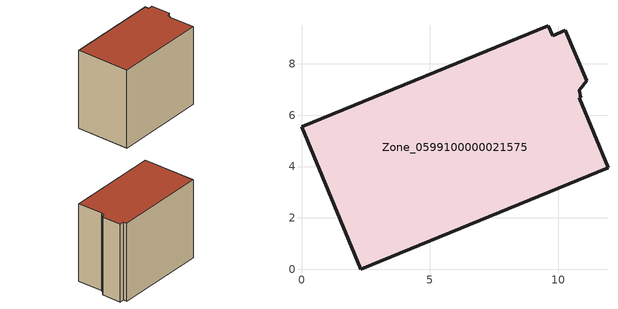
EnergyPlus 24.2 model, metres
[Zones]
Zone_0599100000021575
 floor ground (C_G): 10.81,6.67 11.94,3.96 2.31,0 0,5.54 9.6,9.48 9.78,9.09 10.28,9.31 11.11,7.33 10.81,6.96 10.87,6.7 z0.03
 wall outside (C_F): 2.31,0 11.94,3.96 10.81,6.67 10.87,6.7 10.81,6.96 11.11,7.33 10.28,9.31 9.78,9.09 9.6,9.48 0,5.54 2.31,0 z0.03:8.89
 roof outside (C_R): 11.94,3.96 10.81,6.67 10.87,6.7 10.81,6.96 11.11,7.33 10.28,9.31 9.78,9.09 9.6,9.48 0,5.54 2.31,0 z8.89
[BUILDING]
Pand.0599100000021575: North Axis=0; Terrain=City; Loads Convergence Tolerance Value=0.04; Temperature Convergence Tolerance Value=0.4; Solar Distribution=FullExterior; Maximum Number of Warmup Days=25; Minimum Number of Warmup Days=1
[Site:Location]
Rotterdam.The.Hague.AP_ZH_NLD Design_Conditions: Latitude=51.96; Longitude=4.45; Time Zone=1; Elevation=-4.5
[SITE:GROUNDTEMPERATURE:BUILDINGSURFACE]
18, 18, 18, 18, 18, 18, 18, 18, 18, 18, 18, 18
[MATERIAL] Thermal Absorptance=0.9; Solar Absorptance=0.7; Visible Absorptance=0.7
Name | Roughness | Thickness | Conductivity | Density | Specific Heat
G.TI.1946-1964 | MediumSmooth | 0.15 | 1 | 540 | 1210
F.TI.1946-1964 | Rough | 0.3 | 0.857143 | 1920 | 840
R.TI.1946-1964 | MediumRough | 0.2 | 0.277778 | 1500 | 1000
[CONSTRUCTION]
C_G: G.TI.1946-1964
C_F: F.TI.1946-1964
C_R: R.TI.1946-1964
[ZONE]
Zone_0599100000021575: Type=1; Multiplier=1; Ceiling Height=Autocalculate; Volume=Autocalculate; Floor Area=autocalculate; Part of Total Floor Area=Yes
[ZONEINFILTRATION:DESIGNFLOWRATE]
Infil_Zone_0599100000021575: Zone or ZoneList or Space or SpaceList=Zone_0599100000021575; Schedule=AlwaysOn; Design Flow Rate Calculation Method=Flow/Area; Flow Rate per Floor Area=0.003; Constant Term Coefficient=1; Temperature Term Coefficient=0; Velocity Term Coefficient=0; Velocity Squared Term Coefficient=0
[HVACTEMPLATE:ZONE:IDEALLOADSAIRSYSTEM]
Zone_0599100000021575: Maximum Heating Supply Air Temperature=50; Minimum Cooling Supply Air Temperature=13; Maximum Heating Supply Air Humidity Ratio=0.0156; Minimum Cooling Supply Air Humidity Ratio=0.0077; Heating Limit=NoLimit; Cooling Limit=NoLimit; Dehumidification Control Type=ConstantSensibleHeatRatio; Cooling Sensible Heat Ratio=0.7; Dehumidification Setpoint=60; Humidification Control Type=None; Humidification Setpoint=30; Outdoor Air Method=None; Outdoor Air Flow Rate per Person=0.00944; Outdoor Air Flow Rate per Zone Floor Area=0; Outdoor Air Flow Rate per Zone=0; Demand Controlled Ventilation Type=None; Outdoor Air Economizer Type=NoEconomizer; Heat Recovery Type=None; Sensible Heat Recovery Effectiveness=0.7; Latent Heat Recovery Effectiveness=0.65
[ZONECONTROL:THERMOSTAT]
ThermostatControl_Zone_0599100000021575: Zone or ZoneList=Zone_0599100000021575; Control Type Schedule=DualSetpointControlType; Control 1=Thermostat_Zone_0599100000021575; Temperature Difference Between Cutout And Setpoint=0
[THERMOSTATSETPOINT:DUALSETPOINT]
Thermostat_Zone_0599100000021575: Heating Setpoint Temperature Schedule=HeatingSetpoint_Zone_0599100000021575; Cooling Setpoint Temperature Schedule=CoolingSetpoint_Zone_0599100000021575
[SCHEDULE:COMPACT]
HeatingSetpoint_Zone_0599100000021575: Through: 12/31, For: AllDays, Until: 24:00, 21
CoolingSetpoint_Zone_0599100000021575: Through: 12/31, For: AllDays, Until: 24:00, 24
DualSetpointControlType: Through: 12/31, For: AllDays, Until: 24:00, 4
AlwaysOn: Through: 12/31, For: AllDays, Until: 24:00, 1
